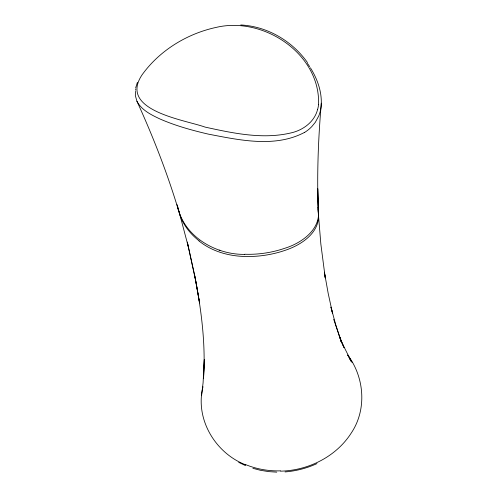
<?xml version="1.0" encoding="UTF-8"?>
<svg xmlns="http://www.w3.org/2000/svg" width="497" height="497" viewBox="0 0 497 497"><rect width="100%" height="100%" fill="white"/><g stroke="black" fill="none" stroke-linecap="round" stroke-linejoin="round"><path stroke-width="0.75" d="M321.211 105.06C322.068 91.858 317.316 78.837 310.383 67.778M203.024 386.678C194.774 418.785 215.207 452.978 245.369 464.714M321.31 103.183C318.186 139.489 316.813 175.969 318.328 212.399L317.738 188.674L318.322 209.442M135.408 91.349L135.346 95.579L136.93 101.245C153.064 136.594 167.222 172.875 178.435 210.088L176.994 204.547M318.565 104.413C320.403 53.912 263.603 16.283 216.537 27.316C187.226 33.56 159.525 50.439 141.993 74.954C118.267 110.688 184.729 119.783 205.106 127.102C233.714 133.351 264.025 139.943 293.019 132.407C304.214 129.326 314.644 121.181 317.564 109.545M201.614 395.339L203.08 382.833L204.323 359.505L203.503 378.726C205.857 344.247 201.316 309.743 194.793 275.941L187.307 242.095L195.837 281.507L199.589 302.965L194.793 275.941M135.619 88.05L137.402 82.34M135.569 90.224L135.799 89.081M304.524 132.407C274.878 148.044 239.448 140.073 208.237 134.103C191.836 130.289 175.509 125.753 160.046 119.013C151.281 114.906 141.633 110.197 136.93 101.245M316.918 463.62C306.873 468.242 296.044 471.044 285.023 471.933M280.693 471.162C308.314 470.485 336.096 456.693 351.174 433.154C367.047 409.683 364.531 377.335 347.695 355.026L351.472 361.779L341.122 341.116L343.974 347.509L339.252 335.742L341.408 342.098L335.873 325.268L330.959 307.127L332.474 313.067L328.175 293.342L324.392 272.182L325.249 277.947L320.857 244.126L317.999 209.498M244.741 254.371C215.648 254.862 183.275 236.181 177.566 206.044M276.754 472.15L268.542 471.603L260.484 470.299L252.898 468.329M240.759 24.962C267.311 26.341 292.279 41.002 307.5 62.628M238.715 462.359L245.624 465.67M199.017 240.983C212.002 251.451 228.769 256.148 245.257 256.477A87.099 66.026 -9.4 0 0 273.698 253.594A82.222 62.541 -9.3 0 0 285.079 250.345C301.238 245.002 320.285 232.702 318.496 213.288M349.254 358.107L352.187 362.512M307.457 63.386L309.693 66.654M333.698 319.273L341.408 342.098M178.33 208.933L188.531 247.587M178.839 211.362L179.883 214.952A84.496 64.287 -9.1 0 0 199.154 240.871M317.912 207.504C322.584 228.365 302.101 243.039 284.576 248.345A85.223 64.604 -9.3 0 1 244.76 254.253M280.693 470.858A79.986 71.257 -10.2 0 1 245.462 464.54M219.966 250.246A1.752 0.659 -71.5 0 1 219.233 250.09M318.602 104.426A50.849 40.139 33.8 0 1 317.583 109.557M321.292 105.078A55.242 43.668 30.8 0 1 318.794 115.863L315.328 122.287L311.836 126.549A55.85 43.966 31.3 0 1 304.562 132.45"/></g></svg>
